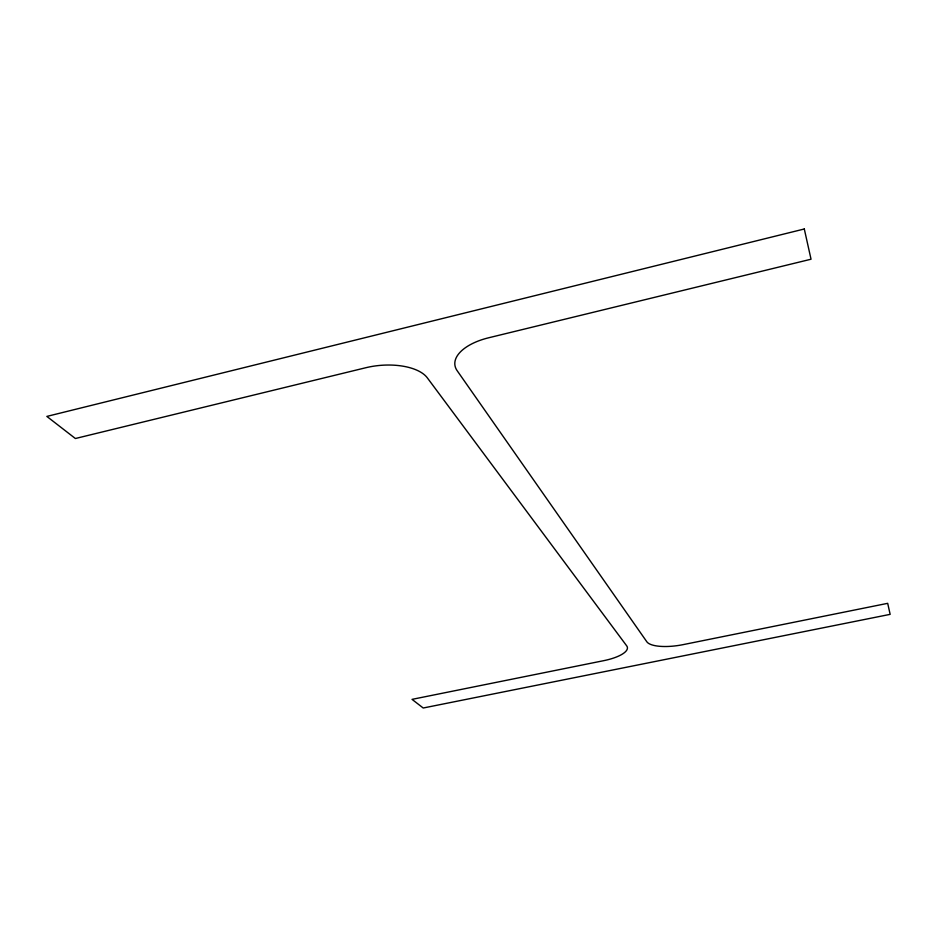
<?xml version="1.0" encoding="UTF-8"?>
<svg xmlns="http://www.w3.org/2000/svg" width="937" height="937" viewBox="0 0 937 937"><rect width="100%" height="100%" fill="white"/><g stroke="black" fill="none" stroke-linecap="round" stroke-linejoin="round"><path stroke-width="1.41" d="M804.297 228.991L46.85 416.415L75.382 438.516L365.852 367.726A47.412 22.734 -4.6 0 1 427.342 377.88L626.689 645.839A31.167 9.967 -7.9 0 1 603.627 660.69L412.046 699.365L423.208 708.009L890.15 614.356L887.69 603.334L683.085 644.644A31.518 10.143 -8.9 0 1 646.811 641.751L457.162 370.701A47.881 23.519 -7 0 1 488.599 337.8L811.032 259.221L804.297 228.991"/></g></svg>
